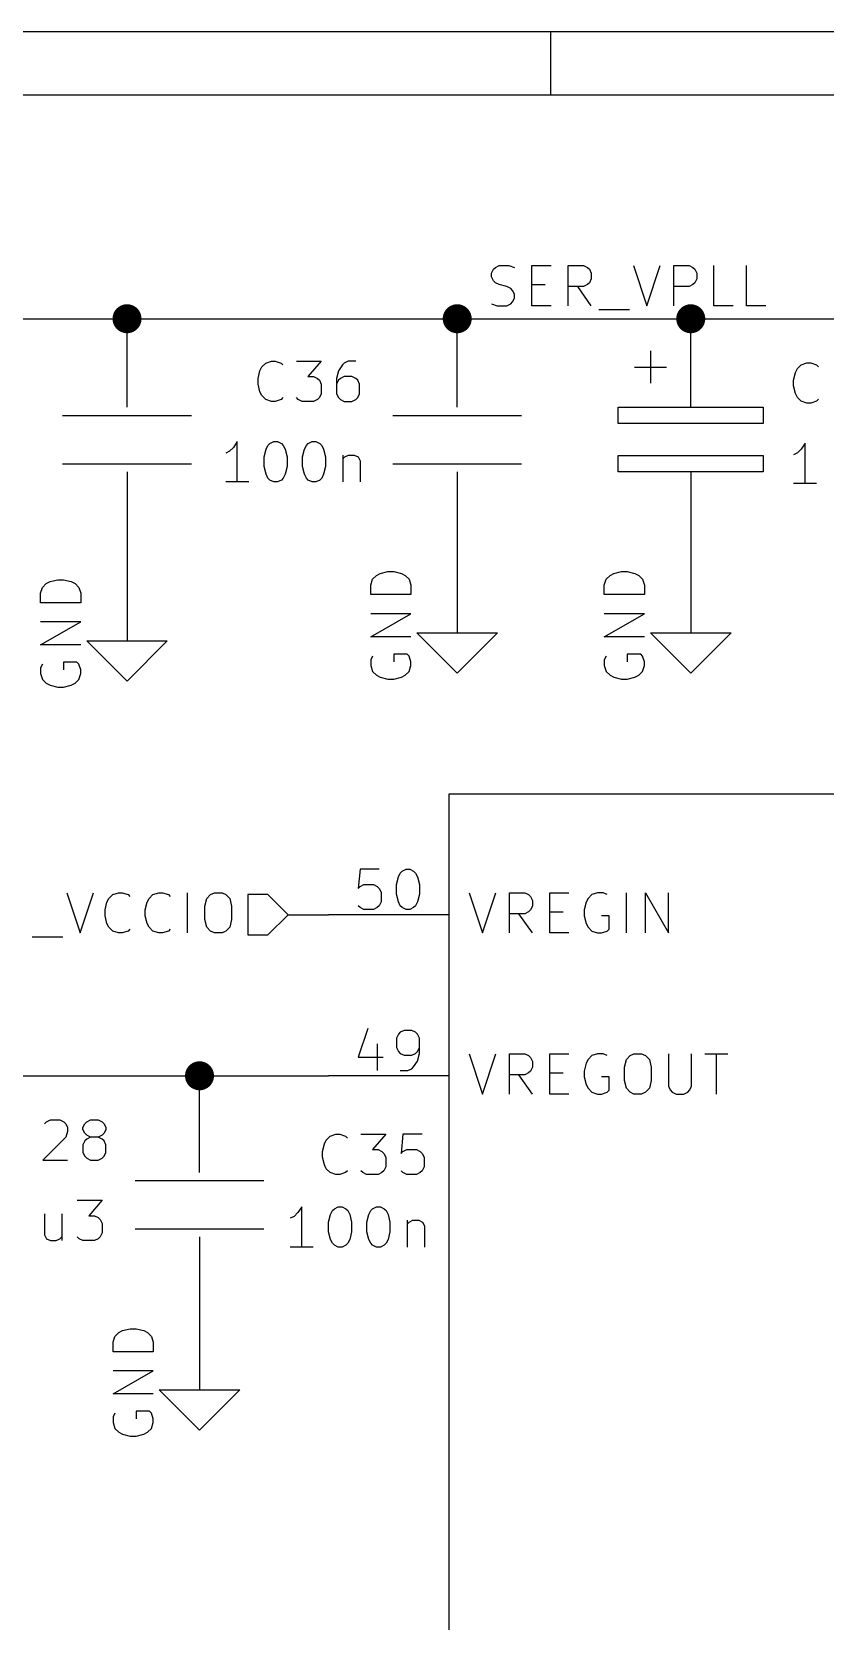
# Model space of a CAD drawing. Extents: x 0.4 to 16.1, y -11.3 to -0.4.
# Drawn here: x 9.592 to 10.577, y -2.367 to -0.394 of the extents above; entities that cross this region are included whole.
import ezdxf

# ---------------------------------------------------------------- set-up
doc = ezdxf.new("R2010")
doc.units = 0
doc.header["$MEASUREMENT"] = 0
for name, color, linetype in [('BLACK', 7, 'CONTINUOUS'), ('BROWN2', 54, 'CONTINUOUS'), ('CYAN2', 4, 'CONTINUOUS'), ('GREEN2', 3, 'CONTINUOUS'), ('LYELLOW', 51, 'CONTINUOUS'), ('RED2', 1, 'CONTINUOUS')]:
    doc.layers.add(name, color=color, linetype=linetype)

msp = doc.modelspace()

# ---------------------------------------------------------------- linework, layer by layer
at = {"layer": 'BLACK', "linetype": 'CONTINUOUS'}
for p, q in [((10.1626, -0.69339), (10.165, -0.688626)), ((10.165, -0.688626), (10.1674, -0.686248)), ((10.1674, -0.686248), (10.1722, -0.683866)), ((10.1722, -0.683866), (10.1841, -0.683866)), ((10.1841, -0.683866), (10.1912, -0.686248)), ((10.2126, -0.733866), (10.2126, -0.683866)), ((10.2126, -0.683866), (10.2365, -0.683866)), ((10.2579, -0.733866), (10.2579, -0.683866)), ((10.2579, -0.683866), (10.2769, -0.683866)), ((10.2769, -0.683866), (10.2817, -0.686248)), ((10.2817, -0.686248), (10.2841, -0.688626)), ((10.2841, -0.688626), (10.2865, -0.69339)), ((10.3388, -0.683866), (10.3555, -0.733866)), ((10.3555, -0.733866), (10.3722, -0.683866)), ((10.3888, -0.733866), (10.3888, -0.683866)), ((10.3888, -0.683866), (10.4079, -0.683866)), ((10.4079, -0.683866), (10.4126, -0.686248)), ((10.4126, -0.686248), (10.415, -0.688626)), ((10.415, -0.688626), (10.4174, -0.69339)), ((10.4388, -0.733866), (10.4388, -0.683866)), ((10.4793, -0.733866), (10.4793, -0.683866)), ((10.1626, -0.69815), (10.1626, -0.69339)), ((10.165, -0.702913), (10.1626, -0.69815)), ((10.1674, -0.705295), (10.165, -0.702913)), ((10.1722, -0.707673), (10.1674, -0.705295)), ((10.1817, -0.710055), (10.1722, -0.707673)), ((10.1865, -0.712437), (10.1817, -0.710055)), ((10.2126, -0.707673), (10.2293, -0.707673)), ((10.2769, -0.710055), (10.2579, -0.710055)), ((10.2865, -0.733866), (10.2698, -0.710055)), ((10.2817, -0.707673), (10.2769, -0.710055)), ((10.2841, -0.705295), (10.2817, -0.707673)), ((10.2865, -0.700531), (10.2841, -0.705295)), ((10.2865, -0.69339), (10.2865, -0.700531)), ((10.4079, -0.710055), (10.3888, -0.710055)), ((10.4126, -0.707673), (10.4079, -0.710055)), ((10.415, -0.705295), (10.4126, -0.707673)), ((10.4174, -0.700531), (10.415, -0.705295)), ((10.4174, -0.69339), (10.4174, -0.700531)), ((10.1888, -0.714819), (10.1865, -0.712437)), ((10.1865, -0.731484), (10.1888, -0.729102)), ((10.1912, -0.719579), (10.1888, -0.714819)), ((10.1888, -0.729102), (10.1912, -0.724343)), ((10.1912, -0.724343), (10.1912, -0.719579)), ((10.1626, -0.731484), (10.1698, -0.733866)), ((10.1698, -0.733866), (10.1817, -0.733866)), ((10.1817, -0.733866), (10.1865, -0.731484)), ((10.2365, -0.733866), (10.2126, -0.733866)), ((10.296, -0.738626), (10.3341, -0.738626)), ((10.4626, -0.733866), (10.4388, -0.733866)), ((10.5031, -0.733866), (10.4793, -0.733866))]:
    msp.add_line(p, q, dxfattribs=at)
at = {"layer": 'BROWN2', "linetype": 'CONTINUOUS'}
for p, q in [((9.63509, -1.46262), (9.65175, -1.51262)), ((9.65175, -1.51262), (9.66842, -1.46262)), ((9.6827, -1.48405), (9.68509, -1.47452)), ((9.68509, -1.47452), (9.68747, -1.46976)), ((9.68747, -1.46976), (9.69223, -1.465)), ((9.69223, -1.465), (9.69937, -1.46262)), ((9.69937, -1.46262), (9.70413, -1.46262)), ((9.70413, -1.46262), (9.71128, -1.465)), ((9.71128, -1.465), (9.71366, -1.46738)), ((9.7327, -1.48405), (9.73509, -1.47452)), ((9.73509, -1.47452), (9.73747, -1.46976)), ((9.73747, -1.46976), (9.74223, -1.465)), ((9.74223, -1.465), (9.74937, -1.46262)), ((9.74937, -1.46262), (9.75413, -1.46262)), ((9.75413, -1.46262), (9.76128, -1.465)), ((9.76128, -1.465), (9.76366, -1.46738)), ((9.78509, -1.51262), (9.78509, -1.46262)), ((9.80652, -1.47928), (9.8089, -1.46976)), ((9.80652, -1.49595), (9.80652, -1.47928)), ((9.8089, -1.46976), (9.81366, -1.465)), ((9.81366, -1.465), (9.81842, -1.46262)), ((9.81842, -1.46262), (9.82794, -1.46262)), ((9.82794, -1.46262), (9.8327, -1.465)), ((9.8327, -1.465), (9.83747, -1.46976)), ((9.83747, -1.46976), (9.83985, -1.47928)), ((9.83985, -1.47928), (9.83985, -1.49595)), ((9.885, -1.465), (9.86, -1.465)), ((9.86, -1.465), (9.86, -1.515)), ((9.91, -1.49), (9.885, -1.465)), ((9.6827, -1.49119), (9.6827, -1.48405)), ((9.68509, -1.50071), (9.6827, -1.49119)), ((9.7327, -1.49119), (9.7327, -1.48405)), ((9.73509, -1.50071), (9.7327, -1.49119)), ((9.8089, -1.50547), (9.80652, -1.49595)), ((9.83985, -1.49595), (9.83747, -1.50547)), ((9.885, -1.515), (9.91, -1.49)), ((9.59223, -1.51738), (9.63032, -1.51738)), ((9.68747, -1.50547), (9.68509, -1.50071)), ((9.69223, -1.51024), (9.68747, -1.50547)), ((9.69937, -1.51262), (9.69223, -1.51024)), ((9.70413, -1.51262), (9.69937, -1.51262)), ((9.71128, -1.51024), (9.70413, -1.51262)), ((9.71366, -1.50785), (9.71128, -1.51024)), ((9.73747, -1.50547), (9.73509, -1.50071)), ((9.74223, -1.51024), (9.73747, -1.50547)), ((9.74937, -1.51262), (9.74223, -1.51024)), ((9.75413, -1.51262), (9.74937, -1.51262)), ((9.76128, -1.51024), (9.75413, -1.51262)), ((9.76366, -1.50785), (9.76128, -1.51024)), ((9.81366, -1.51024), (9.8089, -1.50547)), ((9.81842, -1.51262), (9.81366, -1.51024)), ((9.82794, -1.51262), (9.81842, -1.51262)), ((9.8327, -1.51024), (9.82794, -1.51262)), ((9.83747, -1.50547), (9.8327, -1.51024)), ((9.86, -1.515), (9.885, -1.515))]:
    msp.add_line(p, q, dxfattribs=at)
at = {"layer": 'CYAN2', "linetype": 'CONTINUOUS'}
for p, q in [((9.87741, -0.809756), (9.88217, -0.804996)), ((9.88217, -0.804996), (9.88931, -0.802614)), ((9.88931, -0.802614), (9.89407, -0.802614)), ((9.89407, -0.802614), (9.90122, -0.804996)), ((9.90122, -0.804996), (9.9036, -0.807374)), ((9.92027, -0.802614), (9.95122, -0.802614)), ((9.95122, -0.802614), (9.93455, -0.821661)), ((9.97741, -0.807374), (9.97265, -0.81452)), ((9.97979, -0.804996), (9.97741, -0.807374)), ((9.98455, -0.802614), (9.97979, -0.804996)), ((9.99407, -0.802614), (9.98455, -0.802614)), ((10.5424, -0.811894), (10.5472, -0.807134)), ((10.5472, -0.807134), (10.5543, -0.804752)), ((10.5543, -0.804752), (10.5591, -0.804752)), ((10.5591, -0.804752), (10.5662, -0.807134)), ((10.5662, -0.807134), (10.5686, -0.809512)), ((9.87265, -0.824043), (9.87503, -0.81452)), ((9.87265, -0.831185), (9.87265, -0.824043)), ((9.87503, -0.81452), (9.87741, -0.809756)), ((9.93455, -0.821661), (9.94169, -0.821661)), ((9.94169, -0.821661), (9.94646, -0.824043)), ((9.94646, -0.824043), (9.94884, -0.826421)), ((9.94884, -0.826421), (9.95122, -0.831185)), ((9.97265, -0.81452), (9.97027, -0.824043)), ((9.97027, -0.824043), (9.97027, -0.843091)), ((9.97265, -0.826421), (9.97027, -0.831185)), ((9.97503, -0.824043), (9.97265, -0.826421)), ((9.97979, -0.821661), (9.97503, -0.824043)), ((9.98931, -0.821661), (9.97979, -0.821661)), ((9.99407, -0.824043), (9.98931, -0.821661)), ((9.99646, -0.826421), (9.99407, -0.824043)), ((9.99884, -0.831185), (9.99646, -0.826421)), ((10.5376, -0.826181), (10.54, -0.816657)), ((10.5376, -0.833323), (10.5376, -0.826181)), ((10.54, -0.816657), (10.5424, -0.811894)), ((9.87503, -0.840709), (9.87265, -0.831185)), ((9.87741, -0.845469), (9.87503, -0.840709)), ((9.88217, -0.850232), (9.87741, -0.845469)), ((9.9036, -0.84785), (9.90122, -0.850232)), ((9.92265, -0.850232), (9.92027, -0.84785)), ((9.94884, -0.84785), (9.94646, -0.850232)), ((9.95122, -0.843091), (9.94884, -0.84785)), ((9.95122, -0.831185), (9.95122, -0.843091)), ((9.97027, -0.843091), (9.97265, -0.84785)), ((9.97265, -0.84785), (9.97503, -0.850232)), ((9.99407, -0.850232), (9.99646, -0.84785)), ((9.99646, -0.84785), (9.99884, -0.843091)), ((9.99884, -0.843091), (9.99884, -0.831185)), ((10.54, -0.842846), (10.5376, -0.833323)), ((10.5424, -0.847606), (10.54, -0.842846)), ((10.5472, -0.85237), (10.5424, -0.847606)), ((9.88931, -0.852614), (9.88217, -0.850232)), ((9.89407, -0.852614), (9.88931, -0.852614)), ((9.90122, -0.850232), (9.89407, -0.852614)), ((9.92741, -0.852614), (9.92265, -0.850232)), ((9.94169, -0.852614), (9.92741, -0.852614)), ((9.94646, -0.850232), (9.94169, -0.852614)), ((9.97503, -0.850232), (9.97979, -0.852614)), ((9.97979, -0.852614), (9.98931, -0.852614)), ((9.98931, -0.852614), (9.99407, -0.850232)), ((10.5543, -0.854752), (10.5472, -0.85237)), ((10.5591, -0.854752), (10.5543, -0.854752)), ((10.5662, -0.85237), (10.5591, -0.854752)), ((10.5686, -0.849988), (10.5662, -0.85237)), ((9.84693, -0.902614), (9.84217, -0.909756)), ((9.84693, -0.952614), (9.84693, -0.902614)), ((9.88265, -0.912138), (9.88503, -0.907374)), ((9.88503, -0.907374), (9.88741, -0.904996)), ((9.88741, -0.904996), (9.89217, -0.902614)), ((9.89217, -0.902614), (9.89693, -0.902614)), ((9.89693, -0.902614), (9.9017, -0.904996)), ((9.9017, -0.904996), (9.90407, -0.907374)), ((9.90407, -0.907374), (9.90646, -0.912138)), ((9.93027, -0.912138), (9.93265, -0.907374)), ((9.93265, -0.907374), (9.93503, -0.904996)), ((9.93503, -0.904996), (9.93979, -0.902614)), ((9.93979, -0.902614), (9.94455, -0.902614)), ((9.94455, -0.902614), (9.94931, -0.904996)), ((9.94931, -0.904996), (9.9517, -0.907374)), ((9.9517, -0.907374), (9.95407, -0.912138)), ((10.5519, -0.90463), (10.5472, -0.911772)), ((10.5519, -0.95463), (10.5519, -0.90463)), ((9.83741, -0.91452), (9.83265, -0.916898)), ((9.84217, -0.909756), (9.83741, -0.91452)), ((9.88027, -0.921661), (9.88265, -0.912138)), ((9.88027, -0.933567), (9.88027, -0.921661)), ((9.90646, -0.912138), (9.90884, -0.921661)), ((9.90884, -0.921661), (9.90884, -0.933567)), ((9.92789, -0.921661), (9.93027, -0.912138)), ((9.92789, -0.933567), (9.92789, -0.921661)), ((9.95407, -0.912138), (9.95646, -0.921661)), ((9.95646, -0.921661), (9.95646, -0.933567)), ((9.97789, -0.91928), (9.97789, -0.952614)), ((9.97789, -0.924043), (9.98027, -0.921661)), ((9.98027, -0.921661), (9.98503, -0.91928)), ((9.98503, -0.91928), (9.99217, -0.91928)), ((9.99217, -0.91928), (9.99693, -0.921661)), ((9.99693, -0.921661), (9.99931, -0.926421)), ((9.99931, -0.926421), (9.99931, -0.952614)), ((10.5424, -0.916535), (10.5376, -0.918913)), ((10.5472, -0.911772), (10.5424, -0.916535)), ((9.88265, -0.943091), (9.88027, -0.933567)), ((9.88503, -0.94785), (9.88265, -0.943091)), ((9.90646, -0.943091), (9.90407, -0.94785)), ((9.90884, -0.933567), (9.90646, -0.943091)), ((9.93027, -0.943091), (9.92789, -0.933567)), ((9.93265, -0.94785), (9.93027, -0.943091)), ((9.95407, -0.943091), (9.9517, -0.94785)), ((9.95646, -0.933567), (9.95407, -0.943091)), ((9.86122, -0.952614), (9.83265, -0.952614)), ((9.88741, -0.950232), (9.88503, -0.94785)), ((9.89217, -0.952614), (9.88741, -0.950232)), ((9.89693, -0.952614), (9.89217, -0.952614)), ((9.9017, -0.950232), (9.89693, -0.952614)), ((9.90407, -0.94785), (9.9017, -0.950232)), ((9.93503, -0.950232), (9.93265, -0.94785)), ((9.93979, -0.952614), (9.93503, -0.950232)), ((9.94455, -0.952614), (9.93979, -0.952614)), ((9.94931, -0.950232), (9.94455, -0.952614)), ((9.9517, -0.94785), (9.94931, -0.950232)), ((10.5662, -0.95463), (10.5376, -0.95463)), ((10.0245, -1.06639), (10.034, -1.06401)), ((10.034, -1.06401), (10.0412, -1.06401)), ((10.0412, -1.06401), (10.0507, -1.06639)), ((10.3145, -1.06639), (10.324, -1.06401)), ((10.324, -1.06401), (10.3312, -1.06401)), ((10.3312, -1.06401), (10.3407, -1.06639)), ((9.60261, -1.09068), (9.605, -1.08354)), ((9.605, -1.08354), (9.60976, -1.07878)), ((9.60976, -1.07878), (9.61452, -1.07639)), ((9.61452, -1.07639), (9.62404, -1.07401)), ((9.62404, -1.07401), (9.63119, -1.07401)), ((9.63119, -1.07401), (9.64071, -1.07639)), ((9.64071, -1.07639), (9.64547, -1.07878)), ((9.64547, -1.07878), (9.65023, -1.08354)), ((9.65023, -1.08354), (9.65261, -1.09068)), ((10.0126, -1.08068), (10.015, -1.07354)), ((10.0126, -1.09258), (10.0126, -1.08068)), ((10.015, -1.07354), (10.0198, -1.06878)), ((10.0198, -1.06878), (10.0245, -1.06639)), ((10.0507, -1.06639), (10.0555, -1.06878)), ((10.0555, -1.06878), (10.0602, -1.07354)), ((10.0602, -1.07354), (10.0626, -1.08068)), ((10.0626, -1.08068), (10.0626, -1.09258)), ((10.3026, -1.08068), (10.305, -1.07354)), ((10.3026, -1.09258), (10.3026, -1.08068)), ((10.305, -1.07354), (10.3098, -1.06878)), ((10.3098, -1.06878), (10.3145, -1.06639)), ((10.3407, -1.06639), (10.3455, -1.06878)), ((10.3455, -1.06878), (10.3502, -1.07354)), ((10.3502, -1.07354), (10.3526, -1.08068)), ((10.3526, -1.08068), (10.3526, -1.09258)), ((9.60261, -1.10258), (9.60261, -1.09068)), ((9.65261, -1.10258), (9.60261, -1.10258)), ((9.65261, -1.09068), (9.65261, -1.10258)), ((10.0626, -1.09258), (10.0126, -1.09258)), ((10.3526, -1.09258), (10.3026, -1.09258)), ((10.0126, -1.14496), (10.0626, -1.11639)), ((10.0626, -1.11639), (10.0126, -1.11639)), ((10.3026, -1.14496), (10.3526, -1.11639)), ((10.3526, -1.11639), (10.3026, -1.11639)), ((9.60261, -1.15496), (9.65261, -1.12639)), ((9.65261, -1.12639), (9.60261, -1.12639)), ((9.65261, -1.15496), (9.60261, -1.15496)), ((10.0626, -1.14496), (10.0126, -1.14496)), ((10.3526, -1.14496), (10.3026, -1.14496)), ((9.605, -1.17878), (9.60261, -1.18354)), ((9.60261, -1.18354), (9.60261, -1.19068)), ((9.64785, -1.17639), (9.63119, -1.17639)), ((9.63119, -1.17639), (9.63119, -1.18592)), ((9.65023, -1.17878), (9.64785, -1.17639)), ((9.65261, -1.18592), (9.65023, -1.17878)), ((10.015, -1.16878), (10.0126, -1.17354)), ((10.0126, -1.17354), (10.0126, -1.18068)), ((10.0126, -1.18068), (10.015, -1.18782)), ((10.0579, -1.16639), (10.0412, -1.16639)), ((10.0412, -1.16639), (10.0412, -1.17592)), ((10.0602, -1.16878), (10.0579, -1.16639)), ((10.0626, -1.17592), (10.0602, -1.16878)), ((10.0602, -1.18782), (10.0626, -1.18068)), ((10.0626, -1.18068), (10.0626, -1.17592)), ((10.305, -1.16878), (10.3026, -1.17354)), ((10.3026, -1.17354), (10.3026, -1.18068)), ((10.3026, -1.18068), (10.305, -1.18782)), ((10.3479, -1.16639), (10.3312, -1.16639)), ((10.3312, -1.16639), (10.3312, -1.17592)), ((10.3502, -1.16878), (10.3479, -1.16639)), ((10.3526, -1.17592), (10.3502, -1.16878)), ((10.3502, -1.18782), (10.3526, -1.18068)), ((10.3526, -1.18068), (10.3526, -1.17592)), ((9.60261, -1.19068), (9.605, -1.19782)), ((9.605, -1.19782), (9.60976, -1.20258)), ((9.60976, -1.20258), (9.61452, -1.20496)), ((9.64071, -1.20496), (9.64547, -1.20258)), ((9.64547, -1.20258), (9.65023, -1.19782)), ((9.65023, -1.19782), (9.65261, -1.19068)), ((9.65261, -1.19068), (9.65261, -1.18592)), ((10.015, -1.18782), (10.0198, -1.19258)), ((10.0198, -1.19258), (10.0245, -1.19496)), ((10.0245, -1.19496), (10.034, -1.19735)), ((10.034, -1.19735), (10.0412, -1.19735)), ((10.0412, -1.19735), (10.0507, -1.19496)), ((10.0507, -1.19496), (10.0555, -1.19258)), ((10.0555, -1.19258), (10.0602, -1.18782)), ((10.305, -1.18782), (10.3098, -1.19258)), ((10.3098, -1.19258), (10.3145, -1.19496)), ((10.3145, -1.19496), (10.324, -1.19735)), ((10.324, -1.19735), (10.3312, -1.19735)), ((10.3312, -1.19735), (10.3407, -1.19496)), ((10.3407, -1.19496), (10.3455, -1.19258)), ((10.3455, -1.19258), (10.3502, -1.18782)), ((9.61452, -1.20496), (9.62404, -1.20735)), ((9.62404, -1.20735), (9.63119, -1.20735)), ((9.63119, -1.20735), (9.64071, -1.20496)), ((10.1348, -1.46262), (10.1514, -1.51262)), ((10.1514, -1.51262), (10.1681, -1.46262)), ((10.1848, -1.51262), (10.1848, -1.46262)), ((10.1848, -1.46262), (10.2038, -1.46262)), ((10.2038, -1.46262), (10.2086, -1.465)), ((10.2086, -1.465), (10.2109, -1.46738)), ((10.2109, -1.46738), (10.2133, -1.47214)), ((10.2133, -1.47928), (10.2109, -1.48405)), ((10.2133, -1.47214), (10.2133, -1.47928)), ((10.2348, -1.51262), (10.2348, -1.46262)), ((10.2348, -1.46262), (10.2586, -1.46262)), ((10.28, -1.47452), (10.2776, -1.48405)), ((10.2824, -1.46976), (10.28, -1.47452)), ((10.2871, -1.465), (10.2824, -1.46976)), ((10.2943, -1.46262), (10.2871, -1.465)), ((10.3014, -1.46262), (10.2943, -1.46262)), ((10.3062, -1.465), (10.3014, -1.46262)), ((10.33, -1.51262), (10.33, -1.46262)), ((10.3538, -1.51262), (10.3538, -1.46262)), ((10.3538, -1.46262), (10.3824, -1.51262)), ((10.3824, -1.51262), (10.3824, -1.46262)), ((10.2038, -1.48881), (10.1848, -1.48881)), ((10.2133, -1.51262), (10.1967, -1.48881)), ((10.2086, -1.48643), (10.2038, -1.48881)), ((10.2109, -1.48405), (10.2086, -1.48643)), ((10.2348, -1.48643), (10.2514, -1.48643)), ((10.2776, -1.48405), (10.2776, -1.49119)), ((10.2776, -1.49119), (10.28, -1.50071)), ((10.3086, -1.49119), (10.299, -1.49119)), ((10.3086, -1.50785), (10.3086, -1.49119)), ((10.2586, -1.51262), (10.2348, -1.51262)), ((10.28, -1.50071), (10.2824, -1.50547)), ((10.2824, -1.50547), (10.2871, -1.51024)), ((10.2871, -1.51024), (10.2943, -1.51262)), ((10.2943, -1.51262), (10.299, -1.51262)), ((10.299, -1.51262), (10.3062, -1.51024)), ((10.3062, -1.51024), (10.3086, -1.50785)), ((10.1348, -1.66262), (10.1514, -1.71262)), ((10.1514, -1.71262), (10.1681, -1.66262)), ((10.1848, -1.71262), (10.1848, -1.66262)), ((10.1848, -1.66262), (10.2038, -1.66262)), ((10.2038, -1.66262), (10.2086, -1.665)), ((10.2086, -1.665), (10.2109, -1.66738)), ((10.2109, -1.66738), (10.2133, -1.67214)), ((10.2133, -1.67214), (10.2133, -1.67928)), ((10.2348, -1.71262), (10.2348, -1.66262)), ((10.2348, -1.66262), (10.2586, -1.66262)), ((10.28, -1.67452), (10.2776, -1.68405)), ((10.2824, -1.66976), (10.28, -1.67452)), ((10.2871, -1.665), (10.2824, -1.66976)), ((10.2943, -1.66262), (10.2871, -1.665)), ((10.3014, -1.66262), (10.2943, -1.66262)), ((10.3062, -1.665), (10.3014, -1.66262)), ((10.3276, -1.67928), (10.33, -1.66976)), ((10.33, -1.66976), (10.3348, -1.665)), ((10.3348, -1.665), (10.3395, -1.66262)), ((10.3395, -1.66262), (10.349, -1.66262)), ((10.349, -1.66262), (10.3538, -1.665)), ((10.3538, -1.665), (10.3586, -1.66976)), ((10.3586, -1.66976), (10.3609, -1.67928)), ((10.3824, -1.66262), (10.3824, -1.70309)), ((10.4109, -1.70309), (10.4109, -1.66262)), ((10.4276, -1.66262), (10.4562, -1.66262)), ((10.4419, -1.71262), (10.4419, -1.66262)), ((10.2038, -1.68881), (10.1848, -1.68881)), ((10.2133, -1.71262), (10.1967, -1.68881)), ((10.2086, -1.68643), (10.2038, -1.68881)), ((10.2109, -1.68405), (10.2086, -1.68643)), ((10.2133, -1.67928), (10.2109, -1.68405)), ((10.2348, -1.68643), (10.2514, -1.68643)), ((10.2776, -1.68405), (10.2776, -1.69119)), ((10.2776, -1.69119), (10.28, -1.70071)), ((10.3086, -1.69119), (10.299, -1.69119)), ((10.3086, -1.70785), (10.3086, -1.69119)), ((10.3276, -1.69595), (10.3276, -1.67928)), ((10.33, -1.70547), (10.3276, -1.69595)), ((10.3609, -1.69595), (10.3586, -1.70547)), ((10.3609, -1.67928), (10.3609, -1.69595)), ((10.2586, -1.71262), (10.2348, -1.71262)), ((10.28, -1.70071), (10.2824, -1.70547)), ((10.2824, -1.70547), (10.2871, -1.71024)), ((10.2871, -1.71024), (10.2943, -1.71262)), ((10.2943, -1.71262), (10.299, -1.71262)), ((10.299, -1.71262), (10.3062, -1.71024)), ((10.3062, -1.71024), (10.3086, -1.70785)), ((10.3348, -1.71024), (10.33, -1.70547)), ((10.3395, -1.71262), (10.3348, -1.71024)), ((10.349, -1.71262), (10.3395, -1.71262)), ((10.3538, -1.71024), (10.349, -1.71262)), ((10.3586, -1.70547), (10.3538, -1.71024)), ((10.3824, -1.70309), (10.3848, -1.70785)), ((10.3848, -1.70785), (10.3871, -1.71024)), ((10.3871, -1.71024), (10.3919, -1.71262)), ((10.3919, -1.71262), (10.4014, -1.71262)), ((10.4014, -1.71262), (10.4062, -1.71024)), ((10.4062, -1.71024), (10.4086, -1.70785)), ((10.4086, -1.70785), (10.4109, -1.70309)), ((9.60765, -1.74951), (9.61003, -1.74713)), ((9.61003, -1.74713), (9.61479, -1.74475)), ((9.61479, -1.74475), (9.62669, -1.74475)), ((9.62669, -1.74475), (9.63146, -1.74713)), ((9.63146, -1.74713), (9.63384, -1.74951)), ((9.63384, -1.74951), (9.63622, -1.75428)), ((9.63622, -1.75428), (9.63622, -1.75904)), ((9.65527, -1.75428), (9.65765, -1.74951)), ((9.65527, -1.75666), (9.65527, -1.75428)), ((9.65765, -1.74951), (9.66003, -1.74713)), ((9.66003, -1.74713), (9.66479, -1.74475)), ((9.66479, -1.74475), (9.67431, -1.74475)), ((9.67431, -1.74475), (9.67907, -1.74713)), ((9.67907, -1.74713), (9.68146, -1.74951)), ((9.68146, -1.74951), (9.68384, -1.75428)), ((9.68384, -1.75428), (9.68384, -1.75666)), ((9.63384, -1.76618), (9.60527, -1.79475)), ((9.63622, -1.75904), (9.63384, -1.76618)), ((9.65765, -1.76142), (9.65527, -1.75666)), ((9.65765, -1.77094), (9.65527, -1.7757)), ((9.65527, -1.7757), (9.65527, -1.78523)), ((9.66003, -1.7638), (9.65765, -1.76142)), ((9.66003, -1.76856), (9.65765, -1.77094)), ((9.66479, -1.76618), (9.66003, -1.7638)), ((9.66479, -1.76618), (9.66003, -1.76856)), ((9.67431, -1.76618), (9.66479, -1.76618)), ((9.67907, -1.7638), (9.67431, -1.76618)), ((9.67907, -1.76856), (9.67431, -1.76618)), ((9.68146, -1.76142), (9.67907, -1.7638)), ((9.68146, -1.77094), (9.67907, -1.76856)), ((9.68384, -1.75666), (9.68146, -1.76142)), ((9.68384, -1.7757), (9.68146, -1.77094)), ((9.68384, -1.78523), (9.68384, -1.7757)), ((9.95265, -1.78404), (9.95503, -1.77452)), ((9.95503, -1.77452), (9.95741, -1.76976)), ((9.95741, -1.76976), (9.96217, -1.765)), ((9.96217, -1.765), (9.96931, -1.76261)), ((9.96931, -1.76261), (9.97407, -1.76261)), ((9.97407, -1.76261), (9.98122, -1.765)), ((9.98122, -1.765), (9.9836, -1.76737)), ((10.0003, -1.76261), (10.0312, -1.76261)), ((10.0312, -1.76261), (10.0146, -1.78166)), ((10.0526, -1.76261), (10.0503, -1.78642)), ((10.0765, -1.76261), (10.0526, -1.76261)), ((9.60527, -1.79475), (9.63622, -1.79475)), ((9.65527, -1.78523), (9.65765, -1.78999)), ((9.65765, -1.78999), (9.66003, -1.79237)), ((9.66003, -1.79237), (9.66479, -1.79475)), ((9.66479, -1.79475), (9.67431, -1.79475)), ((9.67431, -1.79475), (9.67907, -1.79237)), ((9.67907, -1.79237), (9.68146, -1.78999)), ((9.68146, -1.78999), (9.68384, -1.78523)), ((9.95265, -1.79119), (9.95265, -1.78404)), ((9.95503, -1.80071), (9.95265, -1.79119)), ((10.0146, -1.78166), (10.0217, -1.78166)), ((10.0217, -1.78166), (10.0265, -1.78404)), ((10.0265, -1.78404), (10.0288, -1.78642)), ((10.0288, -1.78642), (10.0312, -1.79119)), ((10.0312, -1.79119), (10.0312, -1.80309)), ((10.0503, -1.78642), (10.0526, -1.78404)), ((10.0526, -1.78404), (10.0574, -1.78166)), ((10.0574, -1.78166), (10.0693, -1.78166)), ((10.0693, -1.78166), (10.0741, -1.78404)), ((10.0741, -1.78404), (10.0765, -1.78642)), ((10.0765, -1.78642), (10.0788, -1.79119)), ((10.0788, -1.79119), (10.0788, -1.80309)), ((9.95741, -1.80547), (9.95503, -1.80071)), ((9.96217, -1.81023), (9.95741, -1.80547)), ((9.96931, -1.81261), (9.96217, -1.81023)), ((9.97407, -1.81261), (9.96931, -1.81261)), ((9.98122, -1.81023), (9.97407, -1.81261)), ((9.9836, -1.80785), (9.98122, -1.81023)), ((10.0026, -1.81023), (10.0003, -1.80785)), ((10.0074, -1.81261), (10.0026, -1.81023)), ((10.0217, -1.81261), (10.0074, -1.81261)), ((10.0265, -1.81023), (10.0217, -1.81261)), ((10.0288, -1.80785), (10.0265, -1.81023)), ((10.0312, -1.80309), (10.0288, -1.80785)), ((10.0526, -1.81023), (10.0503, -1.80785)), ((10.0574, -1.81261), (10.0526, -1.81023)), ((10.0693, -1.81261), (10.0574, -1.81261)), ((10.0741, -1.81023), (10.0693, -1.81261)), ((10.0765, -1.80785), (10.0741, -1.81023)), ((10.0788, -1.80309), (10.0765, -1.80785)), ((9.64812, -1.84463), (9.67907, -1.84463)), ((9.67907, -1.84463), (9.66241, -1.86368)), ((9.92693, -1.85261), (9.92217, -1.85976)), ((9.92693, -1.90261), (9.92693, -1.85261)), ((9.96503, -1.85737), (9.96741, -1.855)), ((9.96741, -1.855), (9.97217, -1.85261)), ((9.97217, -1.85261), (9.97693, -1.85261)), ((9.97693, -1.85261), (9.9817, -1.855)), ((9.9817, -1.855), (9.98407, -1.85737)), ((10.0126, -1.85737), (10.015, -1.855)), ((10.015, -1.855), (10.0198, -1.85261)), ((10.0198, -1.85261), (10.0246, -1.85261)), ((10.0246, -1.85261), (10.0293, -1.855)), ((10.0293, -1.855), (10.0317, -1.85737)), ((9.60765, -1.8613), (9.60765, -1.88748)), ((9.62907, -1.8613), (9.62907, -1.89463)), ((9.66241, -1.86368), (9.66955, -1.86368)), ((9.66955, -1.86368), (9.67431, -1.86606)), ((9.67431, -1.86606), (9.67669, -1.86844)), ((9.67669, -1.86844), (9.67907, -1.8732)), ((9.67907, -1.8732), (9.67907, -1.88511)), ((9.91741, -1.86452), (9.91265, -1.8669)), ((9.92217, -1.85976), (9.91741, -1.86452)), ((9.96027, -1.87166), (9.96265, -1.86214)), ((9.96027, -1.88357), (9.96027, -1.87166)), ((9.96265, -1.86214), (9.96503, -1.85737)), ((9.98407, -1.85737), (9.98646, -1.86214)), ((9.98646, -1.86214), (9.98884, -1.87166)), ((9.98884, -1.87166), (9.98884, -1.88357)), ((10.0079, -1.87166), (10.0103, -1.86214)), ((10.0079, -1.88357), (10.0079, -1.87166)), ((10.0103, -1.86214), (10.0126, -1.85737)), ((10.0317, -1.85737), (10.0341, -1.86214)), ((10.0341, -1.86214), (10.0365, -1.87166)), ((10.0365, -1.87166), (10.0365, -1.88357)), ((10.0579, -1.86928), (10.0579, -1.90261)), ((10.0579, -1.87404), (10.0603, -1.87166)), ((10.0603, -1.87166), (10.065, -1.86928)), ((10.065, -1.86928), (10.0722, -1.86928)), ((10.0722, -1.86928), (10.0769, -1.87166)), ((10.0769, -1.87166), (10.0793, -1.87642)), ((9.60765, -1.88748), (9.61003, -1.89225)), ((9.61003, -1.89225), (9.61479, -1.89463)), ((9.62193, -1.89463), (9.62669, -1.89225)), ((9.62669, -1.89225), (9.62907, -1.88987)), ((9.6505, -1.89225), (9.64812, -1.88987)), ((9.65526, -1.89463), (9.6505, -1.89225)), ((9.67431, -1.89225), (9.66955, -1.89463)), ((9.67669, -1.88987), (9.67431, -1.89225)), ((9.67907, -1.88511), (9.67669, -1.88987)), ((9.96265, -1.89309), (9.96027, -1.88357)), ((9.96503, -1.89785), (9.96265, -1.89309)), ((9.98646, -1.89309), (9.98407, -1.89785)), ((9.98884, -1.88357), (9.98646, -1.89309)), ((10.0103, -1.89309), (10.0079, -1.88357)), ((10.0126, -1.89785), (10.0103, -1.89309)), ((10.0341, -1.89309), (10.0317, -1.89785)), ((10.0365, -1.88357), (10.0341, -1.89309)), ((10.0793, -1.87642), (10.0793, -1.90261)), ((9.61479, -1.89463), (9.62193, -1.89463)), ((9.66955, -1.89463), (9.65526, -1.89463)), ((9.94122, -1.90261), (9.91265, -1.90261)), ((9.96741, -1.90023), (9.96503, -1.89785)), ((9.97217, -1.90261), (9.96741, -1.90023)), ((9.97693, -1.90261), (9.97217, -1.90261)), ((9.9817, -1.90023), (9.97693, -1.90261)), ((9.98407, -1.89785), (9.9817, -1.90023)), ((10.015, -1.90023), (10.0126, -1.89785)), ((10.0198, -1.90261), (10.015, -1.90023)), ((10.0246, -1.90261), (10.0198, -1.90261)), ((10.0293, -1.90023), (10.0246, -1.90261)), ((10.0317, -1.89785), (10.0293, -1.90023)), ((9.695, -2.01354), (9.69976, -2.00878)), ((9.69976, -2.00878), (9.70452, -2.00639)), ((9.70452, -2.00639), (9.71404, -2.00401)), ((9.71404, -2.00401), (9.72119, -2.00401)), ((9.72119, -2.00401), (9.73071, -2.00639)), ((9.73071, -2.00639), (9.73547, -2.00878)), ((9.73547, -2.00878), (9.74023, -2.01354)), ((9.69261, -2.02068), (9.695, -2.01354)), ((9.69261, -2.03258), (9.69261, -2.02068)), ((9.74261, -2.03258), (9.69261, -2.03258)), ((9.74023, -2.01354), (9.74261, -2.02068)), ((9.74261, -2.02068), (9.74261, -2.03258)), ((9.69261, -2.08496), (9.74261, -2.05639)), ((9.74261, -2.05639), (9.69261, -2.05639)), ((9.74261, -2.08496), (9.69261, -2.08496)), ((9.695, -2.10878), (9.69261, -2.11354)), ((9.73785, -2.10639), (9.72119, -2.10639)), ((9.72119, -2.10639), (9.72119, -2.11592)), ((9.74023, -2.10878), (9.73785, -2.10639)), ((9.74261, -2.11592), (9.74023, -2.10878)), ((9.69261, -2.11354), (9.69261, -2.12068)), ((9.69261, -2.12068), (9.695, -2.12782)), ((9.695, -2.12782), (9.69976, -2.13258)), ((9.73547, -2.13258), (9.74023, -2.12782)), ((9.74023, -2.12782), (9.74261, -2.12068)), ((9.74261, -2.12068), (9.74261, -2.11592)), ((9.69976, -2.13258), (9.70452, -2.13496)), ((9.70452, -2.13496), (9.71404, -2.13735)), ((9.71404, -2.13735), (9.72119, -2.13735)), ((9.72119, -2.13735), (9.73071, -2.13496)), ((9.73071, -2.13496), (9.73547, -2.13258))]:
    msp.add_line(p, q, dxfattribs=at)
at = {"layer": 'GREEN2', "linetype": 'CONTINUOUS'}
for p, q in [((9.62, -0.75), (9.71, -0.75)), ((9.71, -0.75), (10.12, -0.75)), ((10.12, -0.75), (10.41, -0.75)), ((10.41, -0.75), (10.71, -0.75)), ((9.71, -1.05), (9.71, -1.1)), ((10.12, -1.05), (10.12, -1.09)), ((10.41, -1.05), (10.41, -1.09)), ((9.91, -1.49), (9.96, -1.49)), ((9.43, -1.69), (9.8, -1.69)), ((9.8, -1.69), (9.8, -1.7)), ((9.8, -1.69), (9.96, -1.69)), ((9.8, -2), (9.8, -2.03))]:
    msp.add_line(p, q, dxfattribs=at)
at = {"layer": 'GREEN2', "const_width": 0.018}
for points in [[(9.701, -0.75, 1), (9.719, -0.75, 1)], [(10.111, -0.75, 1), (10.129, -0.75, 1)], [(10.401, -0.75, 1), (10.419, -0.75, 1)], [(9.791, -1.69, 1), (9.809, -1.69, 1)]]:
    msp.add_lwpolyline(points, format="xyb", close=True, dxfattribs=at)
at = {"layer": 'LYELLOW', "linetype": 'CONTINUOUS'}
for p, q in [((10.11, -5.44), (10.11, -1.34)), ((10.11, -1.34), (12.21, -1.34))]:
    msp.add_line(p, q, dxfattribs=at)
at = {"layer": 'RED2', "linetype": 'CONTINUOUS'}
for p, q in [((16.1413, -0.393701), (0.393701, -0.393701)), ((10.2362, -0.472441), (10.2362, -0.393701)), ((16.0626, -0.472441), (0.472441, -0.472441)), ((9.57, -0.75), (9.62, -0.75)), ((9.71, -0.86), (9.71, -0.75)), ((10.12, -0.86), (10.12, -0.75)), ((10.41, -0.86), (10.41, -0.75)), ((10.36, -0.79), (10.36, -0.83)), ((10.34, -0.81), (10.38, -0.81)), ((10.32, -0.88), (10.32, -0.86)), ((10.32, -0.86), (10.5, -0.86)), ((10.5, -0.86), (10.5, -0.88)), ((9.63, -0.87), (9.79, -0.87)), ((10.04, -0.87), (10.2, -0.87)), ((10.5, -0.88), (10.32, -0.88)), ((10.32, -0.94), (10.32, -0.92)), ((10.32, -0.92), (10.5, -0.92)), ((10.5, -0.92), (10.5, -0.94)), ((9.63, -0.93), (9.79, -0.93)), ((9.71, -0.94), (9.71, -1.05)), ((10.04, -0.93), (10.2, -0.93)), ((10.12, -0.94), (10.12, -1.05)), ((10.5, -0.94), (10.32, -0.94)), ((10.41, -0.94), (10.41, -1.05)), ((9.71, -1.1), (9.71, -1.15)), ((10.12, -1.09), (10.12, -1.14)), ((10.41, -1.09), (10.41, -1.14)), ((10.12, -1.19), (10.07, -1.14)), ((10.07, -1.14), (10.12, -1.14)), ((10.12, -1.14), (10.17, -1.14)), ((10.17, -1.14), (10.12, -1.19)), ((10.41, -1.19), (10.36, -1.14)), ((10.36, -1.14), (10.41, -1.14)), ((10.41, -1.14), (10.46, -1.14)), ((10.46, -1.14), (10.41, -1.19)), ((9.71, -1.2), (9.66, -1.15)), ((9.66, -1.15), (9.71, -1.15)), ((9.71, -1.15), (9.76, -1.15)), ((9.76, -1.15), (9.71, -1.2)), ((10.11, -5.44), (10.11, -1.34)), ((10.11, -1.34), (12.21, -1.34)), ((10.11, -5.44), (10.11, -1.34)), ((10.11, -1.34), (12.21, -1.34)), ((9.99928, -1.43362), (9.9969, -1.45743)), ((10.0231, -1.43362), (9.99928, -1.43362)), ((10.0469, -1.44314), (10.0493, -1.43838)), ((10.0493, -1.43838), (10.0517, -1.436)), ((10.0517, -1.436), (10.0564, -1.43362)), ((10.0564, -1.43362), (10.0612, -1.43362)), ((10.0612, -1.43362), (10.0659, -1.436)), ((10.0659, -1.436), (10.0683, -1.43838)), ((10.0683, -1.43838), (10.0707, -1.44314)), ((9.9969, -1.45743), (9.99928, -1.45505)), ((9.99928, -1.45505), (10.004, -1.45267)), ((10.004, -1.45267), (10.0159, -1.45267)), ((10.0159, -1.45267), (10.0207, -1.45505)), ((10.0207, -1.45505), (10.0231, -1.45743)), ((10.0231, -1.45743), (10.0255, -1.46219)), ((10.0445, -1.45267), (10.0469, -1.44314)), ((10.0445, -1.46457), (10.0445, -1.45267)), ((10.0707, -1.44314), (10.0731, -1.45267)), ((10.0731, -1.45267), (10.0731, -1.46457)), ((9.99928, -1.48124), (9.9969, -1.47885)), ((10.0231, -1.47885), (10.0207, -1.48124)), ((10.0255, -1.47409), (10.0231, -1.47885)), ((10.0255, -1.46219), (10.0255, -1.47409)), ((10.0469, -1.47409), (10.0445, -1.46457)), ((10.0493, -1.47885), (10.0469, -1.47409)), ((10.0517, -1.48124), (10.0493, -1.47885)), ((10.0683, -1.47885), (10.0659, -1.48124)), ((10.0707, -1.47409), (10.0683, -1.47885)), ((10.0731, -1.46457), (10.0707, -1.47409)), ((10.11, -1.49), (9.96, -1.49)), ((10.004, -1.48362), (9.99928, -1.48124)), ((10.0159, -1.48362), (10.004, -1.48362)), ((10.0207, -1.48124), (10.0159, -1.48362)), ((10.0564, -1.48362), (10.0517, -1.48124)), ((10.0612, -1.48362), (10.0564, -1.48362)), ((10.0659, -1.48124), (10.0612, -1.48362)), ((10.0088, -1.63124), (9.9969, -1.66695)), ((10.0493, -1.636), (10.0469, -1.63838)), ((10.054, -1.63362), (10.0493, -1.636)), ((10.0636, -1.63362), (10.054, -1.63362)), ((10.0683, -1.636), (10.0636, -1.63362)), ((10.0707, -1.63838), (10.0683, -1.636)), ((10.0207, -1.65028), (10.0207, -1.68362)), ((10.0469, -1.63838), (10.0445, -1.64314)), ((10.0445, -1.64314), (10.0445, -1.65505)), ((10.0445, -1.65505), (10.0469, -1.65981)), ((10.0731, -1.64314), (10.0707, -1.63838)), ((10.0707, -1.65981), (10.0731, -1.65505)), ((10.0731, -1.66219), (10.0731, -1.64314)), ((9.9969, -1.66695), (10.0279, -1.66695)), ((10.0469, -1.65981), (10.0493, -1.66219)), ((10.0493, -1.66219), (10.054, -1.66457)), ((10.054, -1.66457), (10.0636, -1.66457)), ((10.0636, -1.66457), (10.0683, -1.66219)), ((10.0659, -1.67885), (10.0707, -1.67171)), ((10.0683, -1.66219), (10.0707, -1.65981)), ((10.0707, -1.67171), (10.0731, -1.66219)), ((10.11, -1.69), (9.96, -1.69)), ((10.0493, -1.68362), (10.0588, -1.68362)), ((10.0588, -1.68362), (10.0636, -1.68124)), ((10.0636, -1.68124), (10.0659, -1.67885)), ((9.8, -1.81), (9.8, -1.7)), ((9.72, -1.82), (9.88, -1.82)), ((9.72, -1.88), (9.88, -1.88)), ((9.8, -1.89), (9.8, -2)), ((9.8, -2.03), (9.8, -2.08)), ((9.8, -2.13), (9.75, -2.08)), ((9.75, -2.08), (9.8, -2.08)), ((9.8, -2.08), (9.85, -2.08)), ((9.85, -2.08), (9.8, -2.13))]:
    msp.add_line(p, q, dxfattribs=at)

doc.saveas('drawing.dxf')
